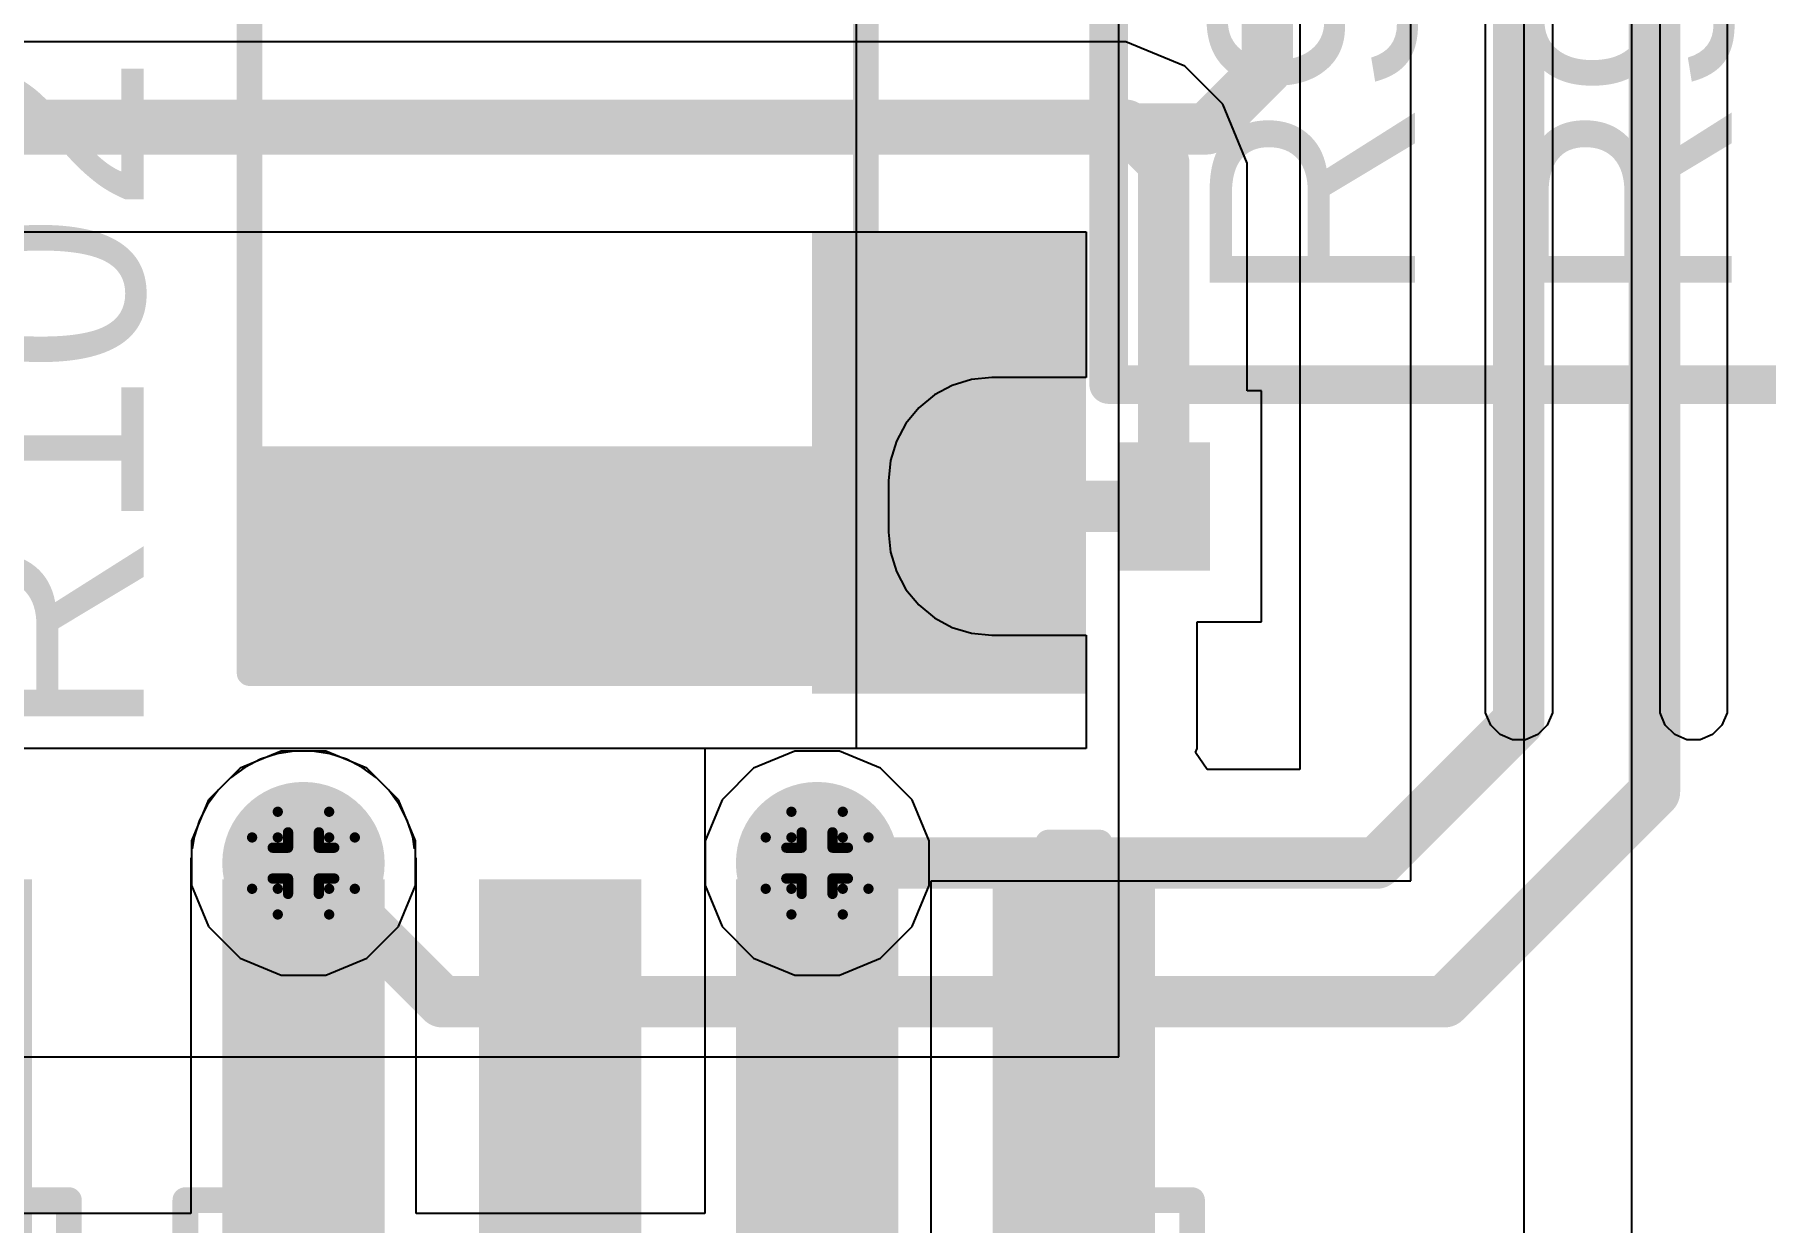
# Model space of a CAD drawing. Header units: inches. Extents: x -4 to 5258, y -4 to 5281.
# Drawn here: x 101.13 to 109.69, y 18.74 to 24.62 of the extents above; entities that cross this region are included whole.
import ezdxf

# ---------------------------------------------------------------- set-up
doc = ezdxf.new("R2010")
doc.units = ezdxf.units.IN
for name, color, linetype in [('Bottom Layer', 5, 'Continuous'), ('Bottom Solder', 6, 'Continuous'), ('Drill Drawing', 1, 'Continuous'), ('Layer 1', 16, 'Continuous'), ('Layer 2', 76, 'Continuous'), ('Top Layer', 1, 'Continuous'), ('Top Overlay', 2, 'Continuous'), ('Top Paste', 8, 'Continuous'), ('Top Solder', 216, 'Continuous'), ('Via Holes', 16, 'Continuous')]:
    doc.layers.add(name, color=color, linetype=linetype)
doc.styles.add('Arial', font='', dxfattribs={"height": 0.2})
doc.styles.get('Arial').set_extended_font_data('Arial')

# ---------------------------------------------------------------- blocks, each defined once
blk = doc.blocks.new('SOIC_8_20')
at = {"layer": 'Top Layer'}
for points in [[(-1.925, 2.205), (-1.925, 1.605), (-3.475, 1.605), (-3.475, 2.205)], [(3.475, 2.205), (3.475, 1.605), (1.925, 1.605), (1.925, 2.205)], [(-1.925, 0.935), (-1.925, 0.335), (-3.475, 0.335), (-3.475, 0.935)], [(3.475, 0.935), (3.475, 0.335), (1.925, 0.335), (1.925, 0.935)], [(-1.925, -0.335), (-1.925, -0.935), (-3.475, -0.935), (-3.475, -0.335)], [(3.475, -0.335), (3.475, -0.935), (1.925, -0.935), (1.925, -0.335)], [(-1.925, -1.605), (-1.925, -2.205), (-3.475, -2.205), (-3.475, -1.605)], [(3.475, -1.605), (3.475, -2.205), (1.925, -2.205), (1.925, -1.605)]]:
    blk.add_hatch(color=1, dxfattribs=at).paths.add_polyline_path(points)
at = {"layer": 'Top Overlay'}
blk.add_hatch(color=2, dxfattribs=at).paths.add_polyline_path([(-1.8301, 1.5748), (-1.4999, 1.5748), (-1.4999, 2.2352), (-1.8301, 2.2352)])
at = {"layer": 'Top Paste'}
for points in [[(-1.925, 2.205), (-1.925, 1.605), (-3.475, 1.605), (-3.475, 2.205)], [(3.475, 2.205), (3.475, 1.605), (1.925, 1.605), (1.925, 2.205)], [(-1.925, 0.935), (-1.925, 0.335), (-3.475, 0.335), (-3.475, 0.935)], [(3.475, 0.935), (3.475, 0.335), (1.925, 0.335), (1.925, 0.935)], [(-1.925, -0.335), (-1.925, -0.935), (-3.475, -0.935), (-3.475, -0.335)], [(3.475, -0.335), (3.475, -0.935), (1.925, -0.935), (1.925, -0.335)], [(-1.925, -1.605), (-1.925, -2.205), (-3.475, -2.205), (-3.475, -1.605)], [(3.475, -1.605), (3.475, -2.205), (1.925, -2.205), (1.925, -1.605)]]:
    blk.add_hatch(color=8, dxfattribs=at).paths.add_polyline_path(points)
at = {"layer": 'Top Solder'}
for points in [[(-1.8234, 2.3066), (-1.8234, 1.5034), (-3.5766, 1.5034), (-3.5766, 2.3066)], [(3.5766, 2.3066), (3.5766, 1.5034), (1.8234, 1.5034), (1.8234, 2.3066)], [(-1.8234, 1.0366), (-1.8234, 0.2334), (-3.5766, 0.2334), (-3.5766, 1.0366)], [(3.5766, 1.0366), (3.5766, 0.2334), (1.8234, 0.2334), (1.8234, 1.0366)], [(-1.8234, -0.2334), (-1.8234, -1.0366), (-3.5766, -1.0366), (-3.5766, -0.2334)], [(3.5766, -0.2334), (3.5766, -1.0366), (1.8234, -1.0366), (1.8234, -0.2334)], [(-1.8234, -1.5034), (-1.8234, -2.3066), (-3.5766, -2.3066), (-3.5766, -1.5034)], [(3.5766, -1.5034), (3.5766, -2.3066), (1.8234, -2.3066), (1.8234, -1.5034)]]:
    blk.add_hatch(color=216, dxfattribs=at).paths.add_polyline_path(points)
at = {"layer": 'Top Overlay'}
for points in [[(1.9906, 2.4892, 0.127, 0.127, 0), (-1.9906, 2.4892, 0.127, 0.127, 0)], [(-1.9906, 2.3114, 0.127, 0.127, 0), (-1.9906, 2.4892, 0.127, 0.127, 0)], [(1.9906, 2.3114, 0.127, 0.127, 0), (1.9906, 2.4892, 0.127, 0.127, 0)], [(-3.7592, 1.778, 0.127, 0.127, 0), (-3.7592, 2.032, 0.127, 0.127, 0)], [(-3.6322, 1.905, 0.127, 0.127, 0), (-3.7592, 2.032, 0.127, 0.127, 0)], [(-3.7592, 1.778, 0.127, 0.127, 0), (-3.6322, 1.905, 0.127, 0.127, 0)], [(-1.9906, -2.4892, 0.127, 0.127, 0), (-1.9906, -2.3114, 0.127, 0.127, 0)], [(1.9906, -2.4892, 0.127, 0.127, 0), (1.9906, -2.3114, 0.127, 0.127, 0)], [(1.9906, -2.4892, 0.127, 0.127, 0), (-1.9906, -2.4892, 0.127, 0.127, 0)]]:
    blk.add_lwpolyline(points, format="xyseb", dxfattribs=at)
for points in [[(-2.0223, 2.4892, 0.0635, 0.0635, 1), (-1.9588, 2.4892, 0.0635, 0.0635, 1)], [(-2.0223, 2.4892, 0.0635, 0.0635, 1), (-1.9588, 2.4892, 0.0635, 0.0635, 1)], [(1.9588, 2.4892, 0.0635, 0.0635, 1), (2.0223, 2.4892, 0.0635, 0.0635, 1)], [(1.9588, 2.4892, 0.0635, 0.0635, 1), (2.0223, 2.4892, 0.0635, 0.0635, 1)], [(-2.0223, 2.3114, 0.0635, 0.0635, 1), (-1.9588, 2.3114, 0.0635, 0.0635, 1)], [(1.9588, 2.3114, 0.0635, 0.0635, 1), (2.0223, 2.3114, 0.0635, 0.0635, 1)], [(-3.791, 2.032, 0.0635, 0.0635, 1), (-3.7275, 2.032, 0.0635, 0.0635, 1)], [(-3.791, 2.032, 0.0635, 0.0635, 1), (-3.7275, 2.032, 0.0635, 0.0635, 1)], [(-3.6639, 1.905, 0.0635, 0.0635, 1), (-3.6004, 1.905, 0.0635, 0.0635, 1)], [(-3.6639, 1.905, 0.0635, 0.0635, 1), (-3.6004, 1.905, 0.0635, 0.0635, 1)], [(-3.791, 1.778, 0.0635, 0.0635, 1), (-3.7275, 1.778, 0.0635, 0.0635, 1)], [(-3.791, 1.778, 0.0635, 0.0635, 1), (-3.7275, 1.778, 0.0635, 0.0635, 1)], [(-2.0223, -2.3114, 0.0635, 0.0635, 1), (-1.9588, -2.3114, 0.0635, 0.0635, 1)], [(1.9588, -2.3114, 0.0635, 0.0635, 1), (2.0223, -2.3114, 0.0635, 0.0635, 1)], [(-2.0223, -2.4892, 0.0635, 0.0635, 1), (-1.9588, -2.4892, 0.0635, 0.0635, 1)], [(-2.0223, -2.4892, 0.0635, 0.0635, 1), (-1.9588, -2.4892, 0.0635, 0.0635, 1)], [(1.9588, -2.4892, 0.0635, 0.0635, 1), (2.0223, -2.4892, 0.0635, 0.0635, 1)], [(1.9588, -2.4892, 0.0635, 0.0635, 1), (2.0223, -2.4892, 0.0635, 0.0635, 1)]]:
    blk.add_lwpolyline(points, format="xyseb", close=True, dxfattribs=at)
blk = doc.blocks.new('SOIC_8_22')
at = {"layer": 'Top Layer'}
for points in [[(-1.925, 2.205), (-1.925, 1.605), (-3.475, 1.605), (-3.475, 2.205)], [(3.475, 2.205), (3.475, 1.605), (1.925, 1.605), (1.925, 2.205)], [(-1.925, 0.935), (-1.925, 0.335), (-3.475, 0.335), (-3.475, 0.935)], [(3.475, 0.935), (3.475, 0.335), (1.925, 0.335), (1.925, 0.935)], [(-1.925, -0.335), (-1.925, -0.935), (-3.475, -0.935), (-3.475, -0.335)], [(3.475, -0.335), (3.475, -0.935), (1.925, -0.935), (1.925, -0.335)], [(-1.925, -1.605), (-1.925, -2.205), (-3.475, -2.205), (-3.475, -1.605)], [(3.475, -1.605), (3.475, -2.205), (1.925, -2.205), (1.925, -1.605)]]:
    blk.add_hatch(color=1, dxfattribs=at).paths.add_polyline_path(points)
at = {"layer": 'Top Overlay'}
blk.add_hatch(color=2, dxfattribs=at).paths.add_polyline_path([(-1.8287, 1.5748), (-1.4985, 1.5748), (-1.4985, 2.2352), (-1.8287, 2.2352)])
at = {"layer": 'Top Paste'}
for points in [[(-1.925, 2.205), (-1.925, 1.605), (-3.475, 1.605), (-3.475, 2.205)], [(3.475, 2.205), (3.475, 1.605), (1.925, 1.605), (1.925, 2.205)], [(-1.925, 0.935), (-1.925, 0.335), (-3.475, 0.335), (-3.475, 0.935)], [(3.475, 0.935), (3.475, 0.335), (1.925, 0.335), (1.925, 0.935)], [(-1.925, -0.335), (-1.925, -0.935), (-3.475, -0.935), (-3.475, -0.335)], [(3.475, -0.335), (3.475, -0.935), (1.925, -0.935), (1.925, -0.335)], [(-1.925, -1.605), (-1.925, -2.205), (-3.475, -2.205), (-3.475, -1.605)], [(3.475, -1.605), (3.475, -2.205), (1.925, -2.205), (1.925, -1.605)]]:
    blk.add_hatch(color=8, dxfattribs=at).paths.add_polyline_path(points)
at = {"layer": 'Top Solder'}
for points in [[(-1.8234, 2.3066), (-1.8234, 1.5034), (-3.5766, 1.5034), (-3.5766, 2.3066)], [(3.5766, 2.3066), (3.5766, 1.5034), (1.8234, 1.5034), (1.8234, 2.3066)], [(-1.8234, 1.0366), (-1.8234, 0.2334), (-3.5766, 0.2334), (-3.5766, 1.0366)], [(3.5766, 1.0366), (3.5766, 0.2334), (1.8234, 0.2334), (1.8234, 1.0366)], [(-1.8234, -0.2334), (-1.8234, -1.0366), (-3.5766, -1.0366), (-3.5766, -0.2334)], [(3.5766, -0.2334), (3.5766, -1.0366), (1.8234, -1.0366), (1.8234, -0.2334)], [(-1.8234, -1.5034), (-1.8234, -2.3066), (-3.5766, -2.3066), (-3.5766, -1.5034)], [(3.5766, -1.5034), (3.5766, -2.3066), (1.8234, -2.3066), (1.8234, -1.5034)]]:
    blk.add_hatch(color=216, dxfattribs=at).paths.add_polyline_path(points)
at = {"layer": 'Top Overlay'}
for points in [[(1.9906, 2.4892, 0.127, 0.127, 0), (-1.9906, 2.4892, 0.127, 0.127, 0)], [(-1.9906, 2.3114, 0.127, 0.127, 0), (-1.9906, 2.4892, 0.127, 0.127, 0)], [(1.9906, 2.3114, 0.127, 0.127, 0), (1.9906, 2.4892, 0.127, 0.127, 0)], [(-3.7592, 1.778, 0.127, 0.127, 0), (-3.7592, 2.032, 0.127, 0.127, 0)], [(-3.6322, 1.905, 0.127, 0.127, 0), (-3.7592, 2.032, 0.127, 0.127, 0)], [(-3.7592, 1.778, 0.127, 0.127, 0), (-3.6322, 1.905, 0.127, 0.127, 0)], [(-1.9906, -2.4892, 0.127, 0.127, 0), (-1.9906, -2.3114, 0.127, 0.127, 0)], [(1.9906, -2.4892, 0.127, 0.127, 0), (1.9906, -2.3114, 0.127, 0.127, 0)], [(1.9906, -2.4892, 0.127, 0.127, 0), (-1.9906, -2.4892, 0.127, 0.127, 0)]]:
    blk.add_lwpolyline(points, format="xyseb", dxfattribs=at)
for points in [[(-2.0223, 2.4892, 0.0635, 0.0635, 1), (-1.9588, 2.4892, 0.0635, 0.0635, 1)], [(-2.0223, 2.4892, 0.0635, 0.0635, 1), (-1.9588, 2.4892, 0.0635, 0.0635, 1)], [(1.9588, 2.4892, 0.0635, 0.0635, 1), (2.0223, 2.4892, 0.0635, 0.0635, 1)], [(1.9588, 2.4892, 0.0635, 0.0635, 1), (2.0223, 2.4892, 0.0635, 0.0635, 1)], [(-2.0223, 2.3114, 0.0635, 0.0635, 1), (-1.9588, 2.3114, 0.0635, 0.0635, 1)], [(1.9588, 2.3114, 0.0635, 0.0635, 1), (2.0223, 2.3114, 0.0635, 0.0635, 1)], [(-3.791, 2.032, 0.0635, 0.0635, 1), (-3.7275, 2.032, 0.0635, 0.0635, 1)], [(-3.791, 2.032, 0.0635, 0.0635, 1), (-3.7275, 2.032, 0.0635, 0.0635, 1)], [(-3.6639, 1.905, 0.0635, 0.0635, 1), (-3.6004, 1.905, 0.0635, 0.0635, 1)], [(-3.6639, 1.905, 0.0635, 0.0635, 1), (-3.6004, 1.905, 0.0635, 0.0635, 1)], [(-3.791, 1.778, 0.0635, 0.0635, 1), (-3.7275, 1.778, 0.0635, 0.0635, 1)], [(-3.791, 1.778, 0.0635, 0.0635, 1), (-3.7275, 1.778, 0.0635, 0.0635, 1)], [(-2.0223, -2.3114, 0.0635, 0.0635, 1), (-1.9588, -2.3114, 0.0635, 0.0635, 1)], [(1.9588, -2.3114, 0.0635, 0.0635, 1), (2.0223, -2.3114, 0.0635, 0.0635, 1)], [(-2.0223, -2.4892, 0.0635, 0.0635, 1), (-1.9588, -2.4892, 0.0635, 0.0635, 1)], [(-2.0223, -2.4892, 0.0635, 0.0635, 1), (-1.9588, -2.4892, 0.0635, 0.0635, 1)], [(1.9588, -2.4892, 0.0635, 0.0635, 1), (2.0223, -2.4892, 0.0635, 0.0635, 1)], [(1.9588, -2.4892, 0.0635, 0.0635, 1), (2.0223, -2.4892, 0.0635, 0.0635, 1)]]:
    blk.add_lwpolyline(points, format="xyseb", close=True, dxfattribs=at)
blk = doc.blocks.new('RES_2010_66')
at = {"layer": 'Top Layer'}
for points in [[(-2.8, 1.4), (-1.9, 1.4), (-1.9, -1.4), (-2.8, -1.4)], [(1.9, 1.4), (2.8, 1.4), (2.8, -1.4), (1.9, -1.4)]]:
    blk.add_hatch(color=1, dxfattribs=at).paths.add_polyline_path(points)
at = {"layer": 'Top Paste'}
for points in [[(-2.8, 1.4), (-1.9, 1.4), (-1.9, -1.4), (-2.8, -1.4)], [(1.9, 1.4), (2.8, 1.4), (2.8, -1.4), (1.9, -1.4)]]:
    blk.add_hatch(color=8, dxfattribs=at).paths.add_polyline_path(points)
at = {"layer": 'Top Solder'}
for points in [[(-2.9016, 1.5016), (-1.7984, 1.5016), (-1.7984, -1.5016), (-2.9016, -1.5016)], [(1.7984, 1.5016), (2.9016, 1.5016), (2.9016, -1.5016), (1.7984, -1.5016)]]:
    blk.add_hatch(color=216, dxfattribs=at).paths.add_polyline_path(points)
at = {"layer": 'Top Overlay'}
for points in [[(-2.921, -1.524, 0.127, 0.127, 0), (-2.921, 1.524, 0.127, 0.127, 0)], [(2.921, 1.524, 0.127, 0.127, 0), (-2.921, 1.524, 0.127, 0.127, 0)], [(2.921, -1.524, 0.127, 0.127, 0), (2.921, 1.524, 0.127, 0.127, 0)], [(2.921, -1.524, 0.127, 0.127, 0), (-2.921, -1.524, 0.127, 0.127, 0)]]:
    blk.add_lwpolyline(points, format="xyseb", dxfattribs=at)
for points in [[(-2.9527, 1.524, 0.0635, 0.0635, 1), (-2.8893, 1.524, 0.0635, 0.0635, 1)], [(-2.9527, 1.524, 0.0635, 0.0635, 1), (-2.8893, 1.524, 0.0635, 0.0635, 1)], [(2.8893, 1.524, 0.0635, 0.0635, 1), (2.9527, 1.524, 0.0635, 0.0635, 1)], [(2.8893, 1.524, 0.0635, 0.0635, 1), (2.9527, 1.524, 0.0635, 0.0635, 1)], [(-2.9527, -1.524, 0.0635, 0.0635, 1), (-2.8893, -1.524, 0.0635, 0.0635, 1)], [(-2.9527, -1.524, 0.0635, 0.0635, 1), (-2.8893, -1.524, 0.0635, 0.0635, 1)], [(2.8893, -1.524, 0.0635, 0.0635, 1), (2.9527, -1.524, 0.0635, 0.0635, 1)], [(2.8893, -1.524, 0.0635, 0.0635, 1), (2.9527, -1.524, 0.0635, 0.0635, 1)]]:
    blk.add_lwpolyline(points, format="xyseb", close=True, dxfattribs=at)
blk = doc.blocks.new('N___T___P___185')
at = {"layer": 'Top Layer'}
for points in [[(-0.6985, -0.3175), (-0.6985, 0.3175), (-0.2413, 0.3175), (-0.2413, -0.3175)], [(0.2413, -0.3175), (0.2413, 0.3175), (0.6985, 0.3175), (0.6985, -0.3175)], [(-0.381, -0.127), (0.381, -0.127), (0.381, 0.127), (-0.381, 0.127)]]:
    blk.add_hatch(color=1, dxfattribs=at).paths.add_polyline_path(points)
at = {"layer": 'Top Paste'}
for points in [[(-0.6985, -0.3175), (-0.6985, 0.3175), (-0.2413, 0.3175), (-0.2413, -0.3175)], [(0.2413, -0.3175), (0.2413, 0.3175), (0.6985, 0.3175), (0.6985, -0.3175)]]:
    blk.add_hatch(color=8, dxfattribs=at).paths.add_polyline_path(points)

msp = doc.modelspace()

# ---------------------------------------------------------------- hatches: boundary and pattern name
at = {"layer": 'Bottom Layer'}
h = msp.add_hatch(color=5, dxfattribs=at)
edge = h.paths.add_edge_path()
edge.add_arc((102.4566, 20.5174), 0.3, 0, 360)
h = msp.add_hatch(color=5, dxfattribs=at)
edge = h.paths.add_edge_path()
edge.add_arc((104.9966, 20.5174), 0.3, 0, 360)
at = {"layer": 'Bottom Solder'}
h = msp.add_hatch(color=6, dxfattribs=at)
edge = h.paths.add_edge_path()
edge.add_arc((102.4566, 20.5174), 0.4016, 0, 360)
h = msp.add_hatch(color=6, dxfattribs=at)
edge = h.paths.add_edge_path()
edge.add_arc((104.9966, 20.5174), 0.4016, 0, 360)
at = {"layer": 'Layer 1'}
h = msp.add_hatch(color=16, dxfattribs=at)
edge = h.paths.add_edge_path()
edge.add_arc((102.4566, 20.5174), 0.3, 0, 360)
h = msp.add_hatch(color=16, dxfattribs=at)
edge = h.paths.add_edge_path()
edge.add_arc((104.9966, 20.5174), 0.3, 0, 360)
at = {"layer": 'Layer 2'}
h = msp.add_hatch(color=76, dxfattribs=at)
edge = h.paths.add_edge_path()
edge.add_arc((102.4566, 20.5174), 0.3, 0, 360)
h = msp.add_hatch(color=76, dxfattribs=at)
edge = h.paths.add_edge_path()
edge.add_arc((104.9966, 20.5174), 0.3, 0, 360)
at = {"layer": 'Top Layer'}
msp.add_hatch(color=1, dxfattribs=at).paths.add_polyline_path([(106.3267, 23.64), (104.9711, 23.64), (104.9711, 21.3559), (106.3267, 21.3559)])
h = msp.add_hatch(color=1, dxfattribs=at)
edge = h.paths.add_edge_path()
edge.add_arc((102.4566, 20.5174), 0.3, 0, 360)
h = msp.add_hatch(color=1, dxfattribs=at)
edge = h.paths.add_edge_path()
edge.add_arc((104.9966, 20.5174), 0.3, 0, 360)
at = {"layer": 'Top Solder'}
h = msp.add_hatch(color=216, dxfattribs=at)
edge = h.paths.add_edge_path()
edge.add_arc((102.4566, 20.5174), 0.4016, 0, 360)
h = msp.add_hatch(color=216, dxfattribs=at)
edge = h.paths.add_edge_path()
edge.add_arc((104.9966, 20.5174), 0.4016, 0, 360)
at = {"layer": 'Via Holes'}
h = msp.add_hatch(color=7, dxfattribs=at)
edge = h.paths.add_edge_path()
edge.add_arc((102.4566, 20.5174), 0.15, 0, 360)
h = msp.add_hatch(color=7, dxfattribs=at)
edge = h.paths.add_edge_path()
edge.add_arc((104.9966, 20.5174), 0.15, 0, 360)

# ---------------------------------------------------------------- linework, layer by layer
at = {"layer": 'Bottom Layer'}
for p, q in [((105.1898, 48.3151), (105.1898, 21.0837)), ((106.4882, 19.5597), (106.4882, 47.9287)), ((105.1898, 21.0837), (50.8889, 21.0837)), ((51.1095, 19.5597), (106.4882, 19.5597))]:
    msp.add_line(p, q, dxfattribs=at)
at = {"layer": 'Bottom Solder'}
for p, q in [((108.3025, 21.2929), (108.3025, 28.7605)), ((108.6327, 28.7605), (108.6327, 21.2929)), ((109.1661, 21.2929), (109.1661, 28.7605)), ((109.4963, 28.7605), (109.4963, 21.2929)), ((108.3025, 21.2929), (108.3025, 21.2929)), ((108.3025, 21.2601), (108.3025, 21.2929)), ((108.3276, 21.1994), (108.3025, 21.2601)), ((108.6327, 21.2601), (108.6075, 21.1994)), ((108.6327, 21.2929), (108.6327, 21.2601)), ((109.1661, 21.2929), (109.1661, 21.2929)), ((109.1661, 21.2601), (109.1661, 21.2929)), ((109.1912, 21.1994), (109.1661, 21.2601)), ((109.4963, 21.2601), (109.4711, 21.1994)), ((109.4963, 21.2929), (109.4963, 21.2601)), ((108.3741, 21.1529), (108.3276, 21.1994)), ((108.4347, 21.1278), (108.3741, 21.1529)), ((108.5611, 21.1529), (108.5004, 21.1278)), ((108.6075, 21.1994), (108.5611, 21.1529)), ((109.2377, 21.1529), (109.1912, 21.1994)), ((109.2983, 21.1278), (109.2377, 21.1529)), ((109.4247, 21.1529), (109.364, 21.1278)), ((109.4711, 21.1994), (109.4247, 21.1529)), ((108.4676, 21.1278), (108.4347, 21.1278)), ((108.5004, 21.1278), (108.4676, 21.1278)), ((109.3312, 21.1278), (109.2983, 21.1278)), ((109.364, 21.1278), (109.3312, 21.1278))]:
    msp.add_line(p, q, dxfattribs=at)
at = {"layer": 'Drill Drawing'}
for points in [[(102.3296, 20.6444, 0.0508, 0.0508, 0), (102.3296, 20.7714, 0.0508, 0.0508, 0)], [(102.3296, 20.7714, 0.0508, 0.0508, 0), (102.5836, 20.7714, 0.0508, 0.0508, 0)], [(102.5836, 20.6444, 0.0508, 0.0508, 0), (102.5836, 20.7714, 0.0508, 0.0508, 0)], [(104.8696, 20.6444, 0.0508, 0.0508, 0), (104.8696, 20.7714, 0.0508, 0.0508, 0)], [(104.8696, 20.7714, 0.0508, 0.0508, 0), (105.1236, 20.7714, 0.0508, 0.0508, 0)], [(105.1236, 20.6444, 0.0508, 0.0508, 0), (105.1236, 20.7714, 0.0508, 0.0508, 0)], [(102.2026, 20.3904, 0.0508, 0.0508, 0), (102.2026, 20.6444, 0.0508, 0.0508, 0)], [(102.2026, 20.6444, 0.0508, 0.0508, 0), (102.3296, 20.6444, 0.0508, 0.0508, 0)], [(102.3804, 20.5936, 0.0508, 0.0508, 0), (102.3804, 20.6698, 0.0508, 0.0508, 0)], [(102.3804, 20.6698, 0.0508, 0.0508, 0), (102.5328, 20.6698, 0.0508, 0.0508, 0)], [(102.5328, 20.5936, 0.0508, 0.0508, 0), (102.5328, 20.6698, 0.0508, 0.0508, 0)], [(102.5836, 20.6444, 0.0508, 0.0508, 0), (102.7106, 20.6444, 0.0508, 0.0508, 0)], [(102.7106, 20.3904, 0.0508, 0.0508, 0), (102.7106, 20.6444, 0.0508, 0.0508, 0)], [(104.7426, 20.3904, 0.0508, 0.0508, 0), (104.7426, 20.6444, 0.0508, 0.0508, 0)], [(104.7426, 20.6444, 0.0508, 0.0508, 0), (104.8696, 20.6444, 0.0508, 0.0508, 0)], [(104.9204, 20.5936, 0.0508, 0.0508, 0), (104.9204, 20.6698, 0.0508, 0.0508, 0)], [(104.9204, 20.6698, 0.0508, 0.0508, 0), (105.0728, 20.6698, 0.0508, 0.0508, 0)], [(105.0728, 20.5936, 0.0508, 0.0508, 0), (105.0728, 20.6698, 0.0508, 0.0508, 0)], [(105.1236, 20.6444, 0.0508, 0.0508, 0), (105.2506, 20.6444, 0.0508, 0.0508, 0)], [(105.2506, 20.3904, 0.0508, 0.0508, 0), (105.2506, 20.6444, 0.0508, 0.0508, 0)], [(102.3042, 20.4412, 0.0508, 0.0508, 0), (102.3042, 20.5936, 0.0508, 0.0508, 0)], [(102.3042, 20.5936, 0.0508, 0.0508, 0), (102.3804, 20.5936, 0.0508, 0.0508, 0)], [(102.5328, 20.5936, 0.0508, 0.0508, 0), (102.609, 20.5936, 0.0508, 0.0508, 0)], [(102.609, 20.4412, 0.0508, 0.0508, 0), (102.609, 20.5936, 0.0508, 0.0508, 0)], [(104.8442, 20.4412, 0.0508, 0.0508, 0), (104.8442, 20.5936, 0.0508, 0.0508, 0)], [(104.8442, 20.5936, 0.0508, 0.0508, 0), (104.9204, 20.5936, 0.0508, 0.0508, 0)], [(105.0728, 20.5936, 0.0508, 0.0508, 0), (105.149, 20.5936, 0.0508, 0.0508, 0)], [(105.149, 20.4412, 0.0508, 0.0508, 0), (105.149, 20.5936, 0.0508, 0.0508, 0)], [(102.3042, 20.4412, 0.0508, 0.0508, 0), (102.3804, 20.4412, 0.0508, 0.0508, 0)], [(102.3804, 20.365, 0.0508, 0.0508, 0), (102.3804, 20.4412, 0.0508, 0.0508, 0)], [(102.5328, 20.4412, 0.0508, 0.0508, 0), (102.609, 20.4412, 0.0508, 0.0508, 0)], [(102.5328, 20.365, 0.0508, 0.0508, 0), (102.5328, 20.4412, 0.0508, 0.0508, 0)], [(104.8442, 20.4412, 0.0508, 0.0508, 0), (104.9204, 20.4412, 0.0508, 0.0508, 0)], [(104.9204, 20.365, 0.0508, 0.0508, 0), (104.9204, 20.4412, 0.0508, 0.0508, 0)], [(105.0728, 20.4412, 0.0508, 0.0508, 0), (105.149, 20.4412, 0.0508, 0.0508, 0)], [(105.0728, 20.365, 0.0508, 0.0508, 0), (105.0728, 20.4412, 0.0508, 0.0508, 0)], [(102.2026, 20.3904, 0.0508, 0.0508, 0), (102.3296, 20.3904, 0.0508, 0.0508, 0)], [(102.3296, 20.2634, 0.0508, 0.0508, 0), (102.3296, 20.3904, 0.0508, 0.0508, 0)], [(102.3804, 20.365, 0.0508, 0.0508, 0), (102.5328, 20.365, 0.0508, 0.0508, 0)], [(102.5836, 20.3904, 0.0508, 0.0508, 0), (102.7106, 20.3904, 0.0508, 0.0508, 0)], [(102.5836, 20.2634, 0.0508, 0.0508, 0), (102.5836, 20.3904, 0.0508, 0.0508, 0)], [(104.7426, 20.3904, 0.0508, 0.0508, 0), (104.8696, 20.3904, 0.0508, 0.0508, 0)], [(104.8696, 20.2634, 0.0508, 0.0508, 0), (104.8696, 20.3904, 0.0508, 0.0508, 0)], [(104.9204, 20.365, 0.0508, 0.0508, 0), (105.0728, 20.365, 0.0508, 0.0508, 0)], [(105.1236, 20.3904, 0.0508, 0.0508, 0), (105.2506, 20.3904, 0.0508, 0.0508, 0)], [(105.1236, 20.2634, 0.0508, 0.0508, 0), (105.1236, 20.3904, 0.0508, 0.0508, 0)], [(102.3296, 20.2634, 0.0508, 0.0508, 0), (102.5836, 20.2634, 0.0508, 0.0508, 0)], [(104.8696, 20.2634, 0.0508, 0.0508, 0), (105.1236, 20.2634, 0.0508, 0.0508, 0)]]:
    msp.add_lwpolyline(points, format="xyseb", dxfattribs=at)
for points in [[(102.3169, 20.7714, 0.0254, 0.0254, 1), (102.3423, 20.7714, 0.0254, 0.0254, 1)], [(102.3169, 20.7714, 0.0254, 0.0254, 1), (102.3423, 20.7714, 0.0254, 0.0254, 1)], [(102.5709, 20.7714, 0.0254, 0.0254, 1), (102.5963, 20.7714, 0.0254, 0.0254, 1)], [(102.5709, 20.7714, 0.0254, 0.0254, 1), (102.5963, 20.7714, 0.0254, 0.0254, 1)], [(104.8569, 20.7714, 0.0254, 0.0254, 1), (104.8823, 20.7714, 0.0254, 0.0254, 1)], [(104.8569, 20.7714, 0.0254, 0.0254, 1), (104.8823, 20.7714, 0.0254, 0.0254, 1)], [(105.1109, 20.7714, 0.0254, 0.0254, 1), (105.1363, 20.7714, 0.0254, 0.0254, 1)], [(105.1109, 20.7714, 0.0254, 0.0254, 1), (105.1363, 20.7714, 0.0254, 0.0254, 1)], [(102.1899, 20.6444, 0.0254, 0.0254, 1), (102.2153, 20.6444, 0.0254, 0.0254, 1)], [(102.1899, 20.6444, 0.0254, 0.0254, 1), (102.2153, 20.6444, 0.0254, 0.0254, 1)], [(102.3169, 20.6444, 0.0254, 0.0254, 1), (102.3423, 20.6444, 0.0254, 0.0254, 1)], [(102.3169, 20.6444, 0.0254, 0.0254, 1), (102.3423, 20.6444, 0.0254, 0.0254, 1)], [(102.3677, 20.6698, 0.0254, 0.0254, 1), (102.3931, 20.6698, 0.0254, 0.0254, 1)], [(102.3677, 20.6698, 0.0254, 0.0254, 1), (102.3931, 20.6698, 0.0254, 0.0254, 1)], [(102.5201, 20.6698, 0.0254, 0.0254, 1), (102.5455, 20.6698, 0.0254, 0.0254, 1)], [(102.5201, 20.6698, 0.0254, 0.0254, 1), (102.5455, 20.6698, 0.0254, 0.0254, 1)], [(102.5709, 20.6444, 0.0254, 0.0254, 1), (102.5963, 20.6444, 0.0254, 0.0254, 1)], [(102.5709, 20.6444, 0.0254, 0.0254, 1), (102.5963, 20.6444, 0.0254, 0.0254, 1)], [(102.6979, 20.6444, 0.0254, 0.0254, 1), (102.7233, 20.6444, 0.0254, 0.0254, 1)], [(102.6979, 20.6444, 0.0254, 0.0254, 1), (102.7233, 20.6444, 0.0254, 0.0254, 1)], [(104.7299, 20.6444, 0.0254, 0.0254, 1), (104.7553, 20.6444, 0.0254, 0.0254, 1)], [(104.7299, 20.6444, 0.0254, 0.0254, 1), (104.7553, 20.6444, 0.0254, 0.0254, 1)], [(104.8569, 20.6444, 0.0254, 0.0254, 1), (104.8823, 20.6444, 0.0254, 0.0254, 1)], [(104.8569, 20.6444, 0.0254, 0.0254, 1), (104.8823, 20.6444, 0.0254, 0.0254, 1)], [(104.9077, 20.6698, 0.0254, 0.0254, 1), (104.9331, 20.6698, 0.0254, 0.0254, 1)], [(104.9077, 20.6698, 0.0254, 0.0254, 1), (104.9331, 20.6698, 0.0254, 0.0254, 1)], [(105.0601, 20.6698, 0.0254, 0.0254, 1), (105.0855, 20.6698, 0.0254, 0.0254, 1)], [(105.0601, 20.6698, 0.0254, 0.0254, 1), (105.0855, 20.6698, 0.0254, 0.0254, 1)], [(105.1109, 20.6444, 0.0254, 0.0254, 1), (105.1363, 20.6444, 0.0254, 0.0254, 1)], [(105.1109, 20.6444, 0.0254, 0.0254, 1), (105.1363, 20.6444, 0.0254, 0.0254, 1)], [(105.2379, 20.6444, 0.0254, 0.0254, 1), (105.2633, 20.6444, 0.0254, 0.0254, 1)], [(105.2379, 20.6444, 0.0254, 0.0254, 1), (105.2633, 20.6444, 0.0254, 0.0254, 1)], [(102.2915, 20.5936, 0.0254, 0.0254, 1), (102.3169, 20.5936, 0.0254, 0.0254, 1)], [(102.2915, 20.5936, 0.0254, 0.0254, 1), (102.3169, 20.5936, 0.0254, 0.0254, 1)], [(102.3677, 20.5936, 0.0254, 0.0254, 1), (102.3931, 20.5936, 0.0254, 0.0254, 1)], [(102.3677, 20.5936, 0.0254, 0.0254, 1), (102.3931, 20.5936, 0.0254, 0.0254, 1)], [(102.5201, 20.5936, 0.0254, 0.0254, 1), (102.5455, 20.5936, 0.0254, 0.0254, 1)], [(102.5201, 20.5936, 0.0254, 0.0254, 1), (102.5455, 20.5936, 0.0254, 0.0254, 1)], [(102.5963, 20.5936, 0.0254, 0.0254, 1), (102.6217, 20.5936, 0.0254, 0.0254, 1)], [(102.5963, 20.5936, 0.0254, 0.0254, 1), (102.6217, 20.5936, 0.0254, 0.0254, 1)], [(104.8315, 20.5936, 0.0254, 0.0254, 1), (104.8569, 20.5936, 0.0254, 0.0254, 1)], [(104.8315, 20.5936, 0.0254, 0.0254, 1), (104.8569, 20.5936, 0.0254, 0.0254, 1)], [(104.9077, 20.5936, 0.0254, 0.0254, 1), (104.9331, 20.5936, 0.0254, 0.0254, 1)], [(104.9077, 20.5936, 0.0254, 0.0254, 1), (104.9331, 20.5936, 0.0254, 0.0254, 1)], [(105.0601, 20.5936, 0.0254, 0.0254, 1), (105.0855, 20.5936, 0.0254, 0.0254, 1)], [(105.0601, 20.5936, 0.0254, 0.0254, 1), (105.0855, 20.5936, 0.0254, 0.0254, 1)], [(105.1363, 20.5936, 0.0254, 0.0254, 1), (105.1617, 20.5936, 0.0254, 0.0254, 1)], [(105.1363, 20.5936, 0.0254, 0.0254, 1), (105.1617, 20.5936, 0.0254, 0.0254, 1)], [(102.2915, 20.4412, 0.0254, 0.0254, 1), (102.3169, 20.4412, 0.0254, 0.0254, 1)], [(102.2915, 20.4412, 0.0254, 0.0254, 1), (102.3169, 20.4412, 0.0254, 0.0254, 1)], [(102.3677, 20.4412, 0.0254, 0.0254, 1), (102.3931, 20.4412, 0.0254, 0.0254, 1)], [(102.3677, 20.4412, 0.0254, 0.0254, 1), (102.3931, 20.4412, 0.0254, 0.0254, 1)], [(102.5201, 20.4412, 0.0254, 0.0254, 1), (102.5455, 20.4412, 0.0254, 0.0254, 1)], [(102.5201, 20.4412, 0.0254, 0.0254, 1), (102.5455, 20.4412, 0.0254, 0.0254, 1)], [(102.5963, 20.4412, 0.0254, 0.0254, 1), (102.6217, 20.4412, 0.0254, 0.0254, 1)], [(102.5963, 20.4412, 0.0254, 0.0254, 1), (102.6217, 20.4412, 0.0254, 0.0254, 1)], [(104.8315, 20.4412, 0.0254, 0.0254, 1), (104.8569, 20.4412, 0.0254, 0.0254, 1)], [(104.8315, 20.4412, 0.0254, 0.0254, 1), (104.8569, 20.4412, 0.0254, 0.0254, 1)], [(104.9077, 20.4412, 0.0254, 0.0254, 1), (104.9331, 20.4412, 0.0254, 0.0254, 1)], [(104.9077, 20.4412, 0.0254, 0.0254, 1), (104.9331, 20.4412, 0.0254, 0.0254, 1)], [(105.0601, 20.4412, 0.0254, 0.0254, 1), (105.0855, 20.4412, 0.0254, 0.0254, 1)], [(105.0601, 20.4412, 0.0254, 0.0254, 1), (105.0855, 20.4412, 0.0254, 0.0254, 1)], [(105.1363, 20.4412, 0.0254, 0.0254, 1), (105.1617, 20.4412, 0.0254, 0.0254, 1)], [(105.1363, 20.4412, 0.0254, 0.0254, 1), (105.1617, 20.4412, 0.0254, 0.0254, 1)], [(102.1899, 20.3904, 0.0254, 0.0254, 1), (102.2153, 20.3904, 0.0254, 0.0254, 1)], [(102.1899, 20.3904, 0.0254, 0.0254, 1), (102.2153, 20.3904, 0.0254, 0.0254, 1)], [(102.3169, 20.3904, 0.0254, 0.0254, 1), (102.3423, 20.3904, 0.0254, 0.0254, 1)], [(102.3169, 20.3904, 0.0254, 0.0254, 1), (102.3423, 20.3904, 0.0254, 0.0254, 1)], [(102.3677, 20.365, 0.0254, 0.0254, 1), (102.3931, 20.365, 0.0254, 0.0254, 1)], [(102.3677, 20.365, 0.0254, 0.0254, 1), (102.3931, 20.365, 0.0254, 0.0254, 1)], [(102.5201, 20.365, 0.0254, 0.0254, 1), (102.5455, 20.365, 0.0254, 0.0254, 1)], [(102.5201, 20.365, 0.0254, 0.0254, 1), (102.5455, 20.365, 0.0254, 0.0254, 1)], [(102.5709, 20.3904, 0.0254, 0.0254, 1), (102.5963, 20.3904, 0.0254, 0.0254, 1)], [(102.5709, 20.3904, 0.0254, 0.0254, 1), (102.5963, 20.3904, 0.0254, 0.0254, 1)], [(102.6979, 20.3904, 0.0254, 0.0254, 1), (102.7233, 20.3904, 0.0254, 0.0254, 1)], [(102.6979, 20.3904, 0.0254, 0.0254, 1), (102.7233, 20.3904, 0.0254, 0.0254, 1)], [(104.7299, 20.3904, 0.0254, 0.0254, 1), (104.7553, 20.3904, 0.0254, 0.0254, 1)], [(104.7299, 20.3904, 0.0254, 0.0254, 1), (104.7553, 20.3904, 0.0254, 0.0254, 1)], [(104.8569, 20.3904, 0.0254, 0.0254, 1), (104.8823, 20.3904, 0.0254, 0.0254, 1)], [(104.8569, 20.3904, 0.0254, 0.0254, 1), (104.8823, 20.3904, 0.0254, 0.0254, 1)], [(104.9077, 20.365, 0.0254, 0.0254, 1), (104.9331, 20.365, 0.0254, 0.0254, 1)], [(104.9077, 20.365, 0.0254, 0.0254, 1), (104.9331, 20.365, 0.0254, 0.0254, 1)], [(105.0601, 20.365, 0.0254, 0.0254, 1), (105.0855, 20.365, 0.0254, 0.0254, 1)], [(105.0601, 20.365, 0.0254, 0.0254, 1), (105.0855, 20.365, 0.0254, 0.0254, 1)], [(105.1109, 20.3904, 0.0254, 0.0254, 1), (105.1363, 20.3904, 0.0254, 0.0254, 1)], [(105.1109, 20.3904, 0.0254, 0.0254, 1), (105.1363, 20.3904, 0.0254, 0.0254, 1)], [(105.2379, 20.3904, 0.0254, 0.0254, 1), (105.2633, 20.3904, 0.0254, 0.0254, 1)], [(105.2379, 20.3904, 0.0254, 0.0254, 1), (105.2633, 20.3904, 0.0254, 0.0254, 1)], [(102.3169, 20.2634, 0.0254, 0.0254, 1), (102.3423, 20.2634, 0.0254, 0.0254, 1)], [(102.3169, 20.2634, 0.0254, 0.0254, 1), (102.3423, 20.2634, 0.0254, 0.0254, 1)], [(102.5709, 20.2634, 0.0254, 0.0254, 1), (102.5963, 20.2634, 0.0254, 0.0254, 1)], [(102.5709, 20.2634, 0.0254, 0.0254, 1), (102.5963, 20.2634, 0.0254, 0.0254, 1)], [(104.8569, 20.2634, 0.0254, 0.0254, 1), (104.8823, 20.2634, 0.0254, 0.0254, 1)], [(104.8569, 20.2634, 0.0254, 0.0254, 1), (104.8823, 20.2634, 0.0254, 0.0254, 1)], [(105.1109, 20.2634, 0.0254, 0.0254, 1), (105.1363, 20.2634, 0.0254, 0.0254, 1)], [(105.1109, 20.2634, 0.0254, 0.0254, 1), (105.1363, 20.2634, 0.0254, 0.0254, 1)]]:
    msp.add_lwpolyline(points, format="xyseb", close=True, dxfattribs=at)
at = {"layer": 'Layer 1'}
for p, q in [((102.3464, 21.0714), (102.1428, 20.9871)), ((102.5668, 21.0714), (102.3464, 21.0714)), ((102.7704, 20.9871), (102.5668, 21.0714)), ((104.8864, 21.0714), (104.6828, 20.9871)), ((105.1068, 21.0714), (104.8864, 21.0714)), ((105.3104, 20.9871), (105.1068, 21.0714)), ((102.1428, 20.9871), (101.9869, 20.8312)), ((102.9263, 20.8312), (102.7704, 20.9871)), ((104.6828, 20.9871), (104.5269, 20.8312)), ((105.4663, 20.8312), (105.3104, 20.9871)), ((101.9869, 20.8312), (101.9026, 20.6276)), ((103.0106, 20.6276), (102.9263, 20.8312)), ((104.5269, 20.8312), (104.4426, 20.6276)), ((105.5506, 20.6276), (105.4663, 20.8312)), ((101.9026, 20.6276), (101.9026, 20.4072)), ((103.0106, 20.4072), (103.0106, 20.6276)), ((104.4426, 20.6276), (104.4426, 20.4072)), ((105.5506, 20.4072), (105.5506, 20.6276)), ((101.9026, 20.4072), (101.9869, 20.2036)), ((102.9263, 20.2036), (103.0106, 20.4072)), ((104.4426, 20.4072), (104.5269, 20.2036)), ((105.4663, 20.2036), (105.5506, 20.4072)), ((101.9869, 20.2036), (102.1428, 20.0478)), ((102.7704, 20.0478), (102.9263, 20.2036)), ((104.5269, 20.2036), (104.6828, 20.0478)), ((105.3104, 20.0478), (105.4663, 20.2036)), ((102.1428, 20.0478), (102.3464, 19.9634)), ((102.5668, 19.9634), (102.7704, 20.0478)), ((104.6828, 20.0478), (104.8864, 19.9634)), ((105.1068, 19.9634), (105.3104, 20.0478)), ((102.3464, 19.9634), (102.5668, 19.9634)), ((104.8864, 19.9634), (105.1068, 19.9634))]:
    msp.add_line(p, q, dxfattribs=at)
at = {"layer": 'Layer 2'}
for points in [[(109.1376, 20.8691, 0.254, 0.254, 0), (109.1376, 27.8358, 0.254, 0.254, 0)], [(108.4664, 21.2197, 0.254, 0.254, 0), (108.4664, 27.5861, 0.254, 0.254, 0)], [(107.223, 24.4487, 0.254, 0.254, 0), (107.223, 27.0076, 0.254, 0.254, 0)], [(106.9239, 24.1496, 0.254, 0.254, 0), (107.223, 24.4487, 0.254, 0.254, 0)], [(99.3831, 24.1496, 0.254, 0.254, 0), (106.9239, 24.1496, 0.254, 0.254, 0)], [(107.7641, 20.5174, 0.254, 0.254, 0), (108.4664, 21.2197, 0.254, 0.254, 0)], [(108.1, 19.8316, 0.254, 0.254, 0), (109.1376, 20.8691, 0.254, 0.254, 0)], [(102.4566, 20.5174, 0.254, 0.254, 0), (103.1424, 19.8316, 0.254, 0.254, 0)], [(104.9966, 20.5174, 0.254, 0.254, 0), (107.7641, 20.5174, 0.254, 0.254, 0)], [(103.1424, 19.8316, 0.254, 0.254, 0), (108.1, 19.8316, 0.254, 0.254, 0)]]:
    msp.add_lwpolyline(points, format="xyseb", dxfattribs=at)
for points in [[(107.1595, 24.4487, 0.127, 0.127, 1), (107.2865, 24.4487, 0.127, 0.127, 1)], [(107.1595, 24.4487, 0.127, 0.127, 1), (107.2865, 24.4487, 0.127, 0.127, 1)], [(106.8604, 24.1496, 0.127, 0.127, 1), (106.9874, 24.1496, 0.127, 0.127, 1)], [(106.8604, 24.1496, 0.127, 0.127, 1), (106.9874, 24.1496, 0.127, 0.127, 1)], [(108.4029, 21.2197, 0.127, 0.127, 1), (108.5299, 21.2197, 0.127, 0.127, 1)], [(108.4029, 21.2197, 0.127, 0.127, 1), (108.5299, 21.2197, 0.127, 0.127, 1)], [(109.0741, 20.8691, 0.127, 0.127, 1), (109.2011, 20.8691, 0.127, 0.127, 1)], [(109.0741, 20.8691, 0.127, 0.127, 1), (109.2011, 20.8691, 0.127, 0.127, 1)], [(102.3931, 20.5174, 0.127, 0.127, 1), (102.5201, 20.5174, 0.127, 0.127, 1)], [(104.9331, 20.5174, 0.127, 0.127, 1), (105.0601, 20.5174, 0.127, 0.127, 1)], [(107.7006, 20.5174, 0.127, 0.127, 1), (107.8276, 20.5174, 0.127, 0.127, 1)], [(107.7006, 20.5174, 0.127, 0.127, 1), (107.8276, 20.5174, 0.127, 0.127, 1)], [(103.0789, 19.8316, 0.127, 0.127, 1), (103.2059, 19.8316, 0.127, 0.127, 1)], [(103.0789, 19.8316, 0.127, 0.127, 1), (103.2059, 19.8316, 0.127, 0.127, 1)], [(108.0365, 19.8316, 0.127, 0.127, 1), (108.1635, 19.8316, 0.127, 0.127, 1)], [(108.0365, 19.8316, 0.127, 0.127, 1), (108.1635, 19.8316, 0.127, 0.127, 1)]]:
    msp.add_lwpolyline(points, format="xyseb", close=True, dxfattribs=at)
at = {"layer": 'Top Layer'}
for p, q in [((109.0252, 15.8513), (109.0252, 27.6265)), ((108.4918, 27.2743), (108.4918, 16.0835)), ((107.933, 20.4301), (107.933, 27.1346)), ((107.3831, 26.4536), (107.3831, 20.98)), ((106.5236, 24.58), (100.6541, 24.58)), ((106.8152, 24.4592), (106.5236, 24.58)), ((107.0026, 24.2718), (106.8152, 24.4592)), ((107.1234, 23.9802), (107.0026, 24.2718)), ((107.1234, 22.8537), (107.1234, 23.9802)), ((100.0108, 23.64), (106.3267, 23.64)), ((106.3267, 23.64), (106.3267, 22.9197)), ((105.6648, 22.8808), (105.5765, 22.8337)), ((105.7605, 22.9099), (105.6648, 22.8808)), ((105.8601, 22.9197), (105.7605, 22.9099)), ((106.3267, 22.9197), (105.8601, 22.9197)), ((107.1936, 22.8537), (107.1234, 22.8537)), ((107.1936, 21.7107), (107.1936, 22.8537)), ((105.4992, 22.7702), (105.4357, 22.6928)), ((105.5765, 22.8337), (105.4992, 22.7702)), ((105.4357, 22.6928), (105.3885, 22.6046)), ((105.3885, 22.6046), (105.3595, 22.5088)), ((105.3595, 22.5088), (105.3497, 22.4092)), ((105.3497, 22.4092), (105.3497, 22.1552)), ((105.3497, 22.1552), (105.3595, 22.0556)), ((105.3595, 22.0556), (105.3885, 21.9599)), ((105.3885, 21.9599), (105.4357, 21.8716)), ((105.4357, 21.8716), (105.4992, 21.7943)), ((105.4992, 21.7943), (105.5765, 21.7308)), ((105.5765, 21.7308), (105.6648, 21.6836)), ((105.6648, 21.6836), (105.7605, 21.6546)), ((105.7605, 21.6546), (105.8601, 21.6448)), ((106.8766, 21.0837), (106.8766, 21.7107)), ((106.8766, 21.7107), (107.1936, 21.7107)), ((105.8601, 21.6448), (106.3267, 21.6448)), ((106.3267, 21.6448), (106.3267, 21.0837)), ((102.3269, 21.0578), (102.2439, 21.0308)), ((102.413, 21.0714), (102.3269, 21.0578)), ((102.5002, 21.0714), (102.413, 21.0714)), ((102.5863, 21.0578), (102.5002, 21.0714)), ((102.6693, 21.0308), (102.5863, 21.0578)), ((106.3267, 21.0837), (104.4407, 21.0837)), ((104.4407, 21.0837), (104.4407, 18.7848)), ((106.8686, 21.0645), (106.8766, 21.0837)), ((106.9251, 20.98), (106.8686, 21.0645)), ((102.1662, 20.9912), (102.0957, 20.94)), ((102.2439, 21.0308), (102.1662, 20.9912)), ((102.7469, 20.9912), (102.6693, 21.0308)), ((102.8175, 20.94), (102.7469, 20.9912)), ((107.3831, 20.98), (106.9251, 20.98)), ((102.0957, 20.94), (102.034, 20.8783)), ((102.8792, 20.8783), (102.8175, 20.94)), ((101.9828, 20.8078), (101.9432, 20.7301)), ((102.034, 20.8783), (101.9828, 20.8078)), ((102.9304, 20.8078), (102.8792, 20.8783)), ((102.97, 20.7301), (102.9304, 20.8078)), ((101.9432, 20.7301), (101.9162, 20.6471)), ((102.9969, 20.6471), (102.97, 20.7301)), ((101.9162, 20.6471), (101.907, 20.5888)), ((103.0062, 20.5888), (102.9969, 20.6471)), ((101.9026, 20.5442), (101.9002, 20.5442)), ((101.9002, 20.5442), (101.9002, 18.7848)), ((101.907, 20.5888), (101.9026, 20.5888)), ((101.9026, 20.5888), (101.9026, 20.561)), ((101.9026, 20.561), (101.9026, 20.5442)), ((103.0106, 20.5888), (103.0062, 20.5888)), ((103.0106, 20.5442), (103.0106, 20.5888)), ((103.0132, 20.5442), (103.0106, 20.5442)), ((103.0132, 18.7848), (103.0132, 20.5442)), ((105.5609, 18.2669), (105.5609, 20.4301)), ((105.5609, 20.4301), (107.933, 20.4301)), ((101.9002, 18.7848), (100.0108, 18.7848)), ((104.4407, 18.7848), (103.0132, 18.7848))]:
    msp.add_line(p, q, dxfattribs=at)
for points in [[(100.4833, 24.1676, 0.254, 0.254, 0), (106.5236, 24.1676, 0.254, 0.254, 0)], [(106.5236, 24.1676, 0.254, 0.254, 0), (106.711, 23.9802, 0.254, 0.254, 0)], [(106.711, 22.2822, 0.254, 0.254, 0), (106.711, 23.9802, 0.254, 0.254, 0)], [(102.4566, 19.5598, 0.5588, 0.5588, 0), (102.4566, 20.5174, 0.5588, 0.5588, 0)], [(104.9966, 19.5598, 0.5588, 0.5588, 0), (104.9966, 20.5174, 0.5588, 0.5588, 0)]]:
    msp.add_lwpolyline(points, format="xyseb", dxfattribs=at)
for points in [[(106.4601, 24.1676, 0.127, 0.127, 1), (106.5871, 24.1676, 0.127, 0.127, 1)], [(106.4601, 24.1676, 0.127, 0.127, 1), (106.5871, 24.1676, 0.127, 0.127, 1)], [(106.6475, 23.9802, 0.127, 0.127, 1), (106.7745, 23.9802, 0.127, 0.127, 1)], [(106.6475, 23.9802, 0.127, 0.127, 1), (106.7745, 23.9802, 0.127, 0.127, 1)], [(106.6475, 22.2822, 0.127, 0.127, 1), (106.7745, 22.2822, 0.127, 0.127, 1)], [(102.3169, 20.5174, 0.2794, 0.2794, 1), (102.5963, 20.5174, 0.2794, 0.2794, 1)], [(104.8569, 20.5174, 0.2794, 0.2794, 1), (105.1363, 20.5174, 0.2794, 0.2794, 1)], [(102.3169, 19.5598, 0.2794, 0.2794, 1), (102.5963, 19.5598, 0.2794, 0.2794, 1)], [(104.8569, 19.5598, 0.2794, 0.2794, 1), (105.1363, 19.5598, 0.2794, 0.2794, 1)]]:
    msp.add_lwpolyline(points, format="xyseb", close=True, dxfattribs=at)
at = {"layer": 'Top Overlay'}
for points in [[(106.4383, 22.8844, 0.1905, 0.1905, 0), (106.4383, 26.3846, 0.1905, 0.1905, 0)], [(106.4383, 22.8844, 0.1905, 0.1905, 0), (116.2838, 22.8844, 0.1905, 0.1905, 0)]]:
    msp.add_lwpolyline(points, format="xyseb", dxfattribs=at)
msp.add_lwpolyline([(106.3907, 22.8844, 0.0952, 0.0952, 1), (106.4859, 22.8844, 0.0952, 0.0952, 1)], format="xyseb", close=True, dxfattribs=at)
msp.add_lwpolyline([(106.3907, 22.8844, 0.0952, 0.0952, 1), (106.4859, 22.8844, 0.0952, 0.0952, 1)], format="xyseb", close=True, dxfattribs=at)

# ---------------------------------------------------------------- block references
for name, p, rotation in [('RES_2010_66', (103.7143, 24.3782), 270), ('N___T___P___185', (106.2411, 22.2822), 180), ('SOIC_8_20', (98.8074, 16.8598), 270), ('SOIC_8_22', (104.3616, 16.8598), 270)]:
    msp.add_blockref(name, p, dxfattribs=dict(rotation=rotation))

# ---------------------------------------------------------------- texts
at = {"layer": 'Top Overlay', "style": 'Arial'}
for s, p in [('R92', (107.9539, 23.2717)), ('R93', (109.5195, 23.2717)), ('R102', (101.6667, 21.1264))]:
    msp.add_text(s, height=1.016, rotation=90, dxfattribs=at).set_placement(p)

doc.saveas('drawing.dxf')
